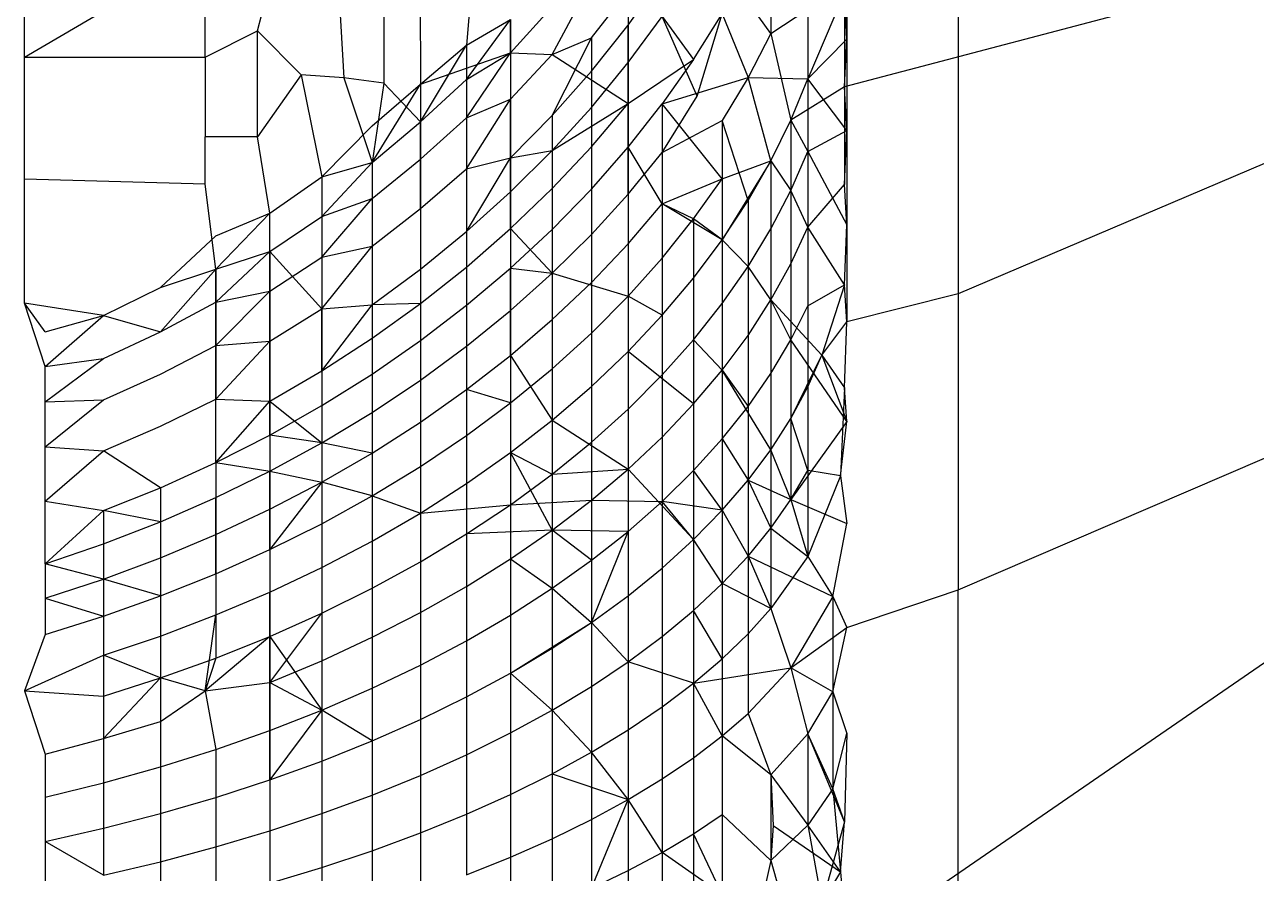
# Model space of a CAD drawing. Header units: inches. Extents: x 17 to 4615, y 5 to 3256.
# Drawn here: x 1650.593 to 1651.542, y 2590.553 to 2591.206 of the extents above; entities that cross this region are included whole.
import ezdxf

# ---------------------------------------------------------------- set-up
doc = ezdxf.new("R2010")
doc.units = ezdxf.units.IN
doc.header["$MEASUREMENT"] = 0

msp = doc.modelspace()

# ---------------------------------------------------------------- linework, layer by layer
for p, q in [((1651.31239, 2591.48931), (1651.31239, 2590.99884)), ((1650.86985, 2591.32294), (1650.86985, 2591.16098)), ((1650.8979, 2591.31659), (1650.89811, 2591.16016)), ((1650.94255, 2591.2996), (1650.93367, 2591.19019)), ((1650.83244, 2591.28349), (1650.83903, 2591.16501)), ((1650.5933, 2591.18094), (1650.5933, 2591.26323)), ((1650.5933, 2591.18094), (1650.73243, 2591.26285)), ((1650.73243, 2591.18094), (1650.73243, 2591.26285)), ((1651.22654, 2591.26252), (1651.22654, 2591.1948)), ((1651.1681, 2591.19938), (1651.13053, 2591.2519)), ((1650.77262, 2591.20139), (1650.78381, 2591.24425)), ((1651.05802, 2591.20572), (1651.08427, 2591.24228)), ((1651.1681, 2591.24466), (1651.1681, 2591.19938)), ((1651.54826, 2591.24342), (1651.22471, 2591.15812)), ((1650.99955, 2591.18302), (1651.02977, 2591.23914)), ((1651.02977, 2591.19581), (1651.05802, 2591.23206)), ((1651.05802, 2591.23206), (1651.05802, 2591.20572)), ((1651.22471, 2591.23078), (1651.19657, 2591.16437)), ((1651.22471, 2591.23078), (1651.22471, 2591.15812)), ((1651.22654, 2591.1948), (1651.22471, 2591.23078)), ((1650.96751, 2591.18433), (1650.99955, 2591.21988)), ((1651.10847, 2591.1793), (1651.13053, 2591.21451)), ((1651.11134, 2591.15107), (1651.13053, 2591.21451)), ((1651.13053, 2591.21451), (1651.15043, 2591.16544)), ((1651.1681, 2591.19938), (1651.19657, 2591.21793)), ((1651.19657, 2591.21793), (1651.19657, 2591.16437)), ((1650.93367, 2591.16394), (1650.96751, 2591.21003)), ((1650.93367, 2591.19019), (1650.96751, 2591.21003)), ((1650.96751, 2591.18433), (1650.96751, 2591.21003)), ((1650.96751, 2591.21003), (1650.96751, 2591.14866)), ((1651.02977, 2591.17032), (1651.05802, 2591.20572)), ((1651.05802, 2591.17682), (1651.08427, 2591.21238)), ((1651.05802, 2591.20572), (1651.05802, 2591.17682)), ((1651.05802, 2591.14545), (1651.05802, 2591.20572)), ((1651.08427, 2591.21238), (1651.10847, 2591.1793)), ((1651.11134, 2591.15107), (1651.08427, 2591.21238)), ((1650.73243, 2591.18094), (1650.77262, 2591.20139)), ((1650.77262, 2591.11979), (1650.77262, 2591.20139)), ((1650.77262, 2591.20139), (1650.80632, 2591.16748)), ((1650.99955, 2591.1362), (1651.02977, 2591.19581)), ((1650.99955, 2591.18302), (1651.02977, 2591.19581)), ((1651.02977, 2591.19581), (1651.02977, 2591.17032)), ((1651.1681, 2591.19938), (1651.15043, 2591.16544)), ((1651.1681, 2591.19938), (1651.18348, 2591.1326)), ((1651.19657, 2591.16437), (1651.22654, 2591.1948)), ((1651.22471, 2591.15812), (1651.22654, 2591.1948)), ((1651.22654, 2591.1948), (1651.22654, 2591.12458)), ((1650.89811, 2591.13114), (1650.93367, 2591.19019)), ((1650.89811, 2591.16016), (1650.93367, 2591.19019)), ((1650.93367, 2591.19019), (1650.93367, 2591.13425)), ((1650.5933, 2591.18094), (1650.73243, 2591.18094)), ((1650.5933, 2591.08714), (1650.5933, 2591.18094)), ((1650.73243, 2591.18094), (1650.73243, 2591.11979)), ((1650.89811, 2591.16016), (1650.96751, 2591.18433)), ((1650.93367, 2591.13425), (1650.96751, 2591.18433)), ((1650.93367, 2591.16394), (1650.96751, 2591.18433)), ((1650.96751, 2591.18433), (1650.96751, 2591.14866)), ((1650.96751, 2591.18433), (1650.99955, 2591.18302)), ((1650.96751, 2591.14866), (1650.99955, 2591.18302)), ((1650.99955, 2591.18302), (1651.05802, 2591.14545)), ((1651.02977, 2591.1424), (1651.05802, 2591.17682)), ((1651.05802, 2591.14545), (1651.10847, 2591.1793)), ((1651.05802, 2591.17682), (1651.05802, 2591.14545)), ((1651.10847, 2591.1793), (1651.08427, 2591.14499)), ((1650.80632, 2591.16748), (1650.77262, 2591.11979)), ((1650.83903, 2591.16501), (1650.80632, 2591.16748)), ((1650.80632, 2591.16748), (1650.82225, 2591.08887)), ((1650.99955, 2591.1362), (1651.02977, 2591.17032)), ((1651.02977, 2591.17032), (1651.02977, 2591.1424)), ((1650.86985, 2591.16098), (1650.83903, 2591.16501)), ((1650.83903, 2591.16501), (1650.86094, 2591.10004)), ((1650.86985, 2591.16098), (1650.86094, 2591.10004)), ((1650.86094, 2591.12812), (1650.89811, 2591.16016)), ((1650.86094, 2591.10004), (1650.89811, 2591.16016)), ((1650.89811, 2591.13114), (1650.86985, 2591.16098)), ((1650.89811, 2591.13114), (1650.93367, 2591.16394)), ((1650.89811, 2591.16016), (1650.89811, 2591.13114)), ((1651.08427, 2591.14499), (1651.15043, 2591.16544)), ((1651.15043, 2591.16544), (1651.13053, 2591.13218)), ((1651.15043, 2591.16544), (1651.19657, 2591.16437)), ((1651.1681, 2591.10129), (1651.15043, 2591.16544)), ((1651.18348, 2591.1326), (1651.19657, 2591.16437)), ((1651.22471, 2591.15812), (1651.18348, 2591.1326)), ((1651.19657, 2591.16437), (1651.19657, 2591.10837)), ((1651.22654, 2591.12458), (1651.19657, 2591.16437)), ((1651.22471, 2591.15812), (1651.22471, 2591.08304)), ((1651.22654, 2591.12458), (1651.22471, 2591.15812)), ((1650.93367, 2591.0951), (1650.96751, 2591.14866)), ((1650.93367, 2591.13425), (1650.96751, 2591.14866)), ((1650.96751, 2591.10343), (1650.96751, 2591.14866)), ((1650.96751, 2591.14866), (1650.96751, 2591.07734)), ((1651.08427, 2591.10767), (1651.11134, 2591.15107)), ((1650.99955, 2591.1092), (1651.05802, 2591.14545)), ((1650.99955, 2591.1092), (1651.02977, 2591.1424)), ((1651.02977, 2591.1121), (1651.05802, 2591.14545)), ((1651.02977, 2591.1424), (1651.02977, 2591.1121)), ((1651.05802, 2591.14545), (1651.05802, 2591.1117)), ((1651.05802, 2591.07563), (1651.05802, 2591.14545)), ((1651.05802, 2591.1117), (1651.08427, 2591.14499)), ((1651.08427, 2591.14499), (1651.08427, 2591.10767)), ((1651.13053, 2591.08744), (1651.08427, 2591.14499)), ((1650.86094, 2591.10004), (1650.89811, 2591.13114)), ((1650.89811, 2591.10239), (1650.93367, 2591.13425)), ((1650.89811, 2591.13114), (1650.89811, 2591.06449)), ((1650.89811, 2591.10239), (1650.89811, 2591.13114)), ((1650.93367, 2591.13425), (1650.93367, 2591.0951)), ((1650.96751, 2591.10343), (1650.99955, 2591.1362)), ((1650.99955, 2591.1362), (1650.99955, 2591.1092)), ((1651.08427, 2591.10767), (1651.13053, 2591.13218)), ((1651.13053, 2591.13218), (1651.13053, 2591.08744)), ((1651.15043, 2591.07056), (1651.13053, 2591.13218)), ((1651.1681, 2591.10129), (1651.18348, 2591.1326)), ((1651.18348, 2591.1326), (1651.18348, 2591.07834)), ((1651.18348, 2591.1326), (1651.19657, 2591.10837)), ((1650.77262, 2591.11979), (1650.73243, 2591.11979)), ((1650.73243, 2591.08329), (1650.73243, 2591.11979)), ((1650.78211, 2591.06092), (1650.77262, 2591.11979)), ((1650.82225, 2591.08887), (1650.86094, 2591.12812)), ((1651.19657, 2591.10837), (1651.22654, 2591.12458)), ((1651.22471, 2591.08304), (1651.22654, 2591.12458)), ((1651.22654, 2591.12458), (1651.22654, 2591.05201)), ((1650.99955, 2591.0799), (1651.02977, 2591.1121)), ((1651.02977, 2591.1121), (1651.02977, 2591.07947)), ((1651.02977, 2591.07947), (1651.05802, 2591.1117)), ((1651.05802, 2591.1117), (1651.05802, 2591.07563)), ((1651.08427, 2591.06806), (1651.05802, 2591.1117)), ((1650.82225, 2591.05835), (1650.86094, 2591.10004)), ((1650.82225, 2591.08887), (1650.86094, 2591.10004)), ((1650.86094, 2591.07221), (1650.89811, 2591.10239)), ((1650.86094, 2591.10004), (1650.86094, 2591.07221)), ((1650.89811, 2591.06449), (1650.89811, 2591.10239)), ((1650.93367, 2591.04685), (1650.96751, 2591.10343)), ((1650.93367, 2591.0951), (1650.96751, 2591.10343)), ((1650.96751, 2591.07734), (1650.99955, 2591.1092)), ((1650.96751, 2591.10343), (1650.99955, 2591.1092)), ((1650.96751, 2591.10343), (1650.96751, 2591.07734)), ((1650.96751, 2591.04902), (1650.96751, 2591.10343)), ((1650.99955, 2591.1092), (1650.99955, 2591.0799)), ((1651.05802, 2591.07563), (1651.08427, 2591.10767)), ((1651.08427, 2591.10767), (1651.08427, 2591.06806)), ((1651.13053, 2591.08744), (1651.1681, 2591.10129)), ((1651.1681, 2591.10129), (1651.13053, 2591.04041)), ((1651.15043, 2591.07056), (1651.1681, 2591.10129)), ((1651.1681, 2591.10129), (1651.1681, 2591.0488)), ((1651.1681, 2591.10129), (1651.18348, 2591.07834)), ((1651.18348, 2591.07834), (1651.19657, 2591.10837)), ((1651.19657, 2591.10837), (1651.19657, 2591.05005)), ((1651.19657, 2591.10837), (1651.22654, 2591.05201)), ((1650.89811, 2591.06449), (1650.93367, 2591.0951)), ((1650.93367, 2591.0951), (1650.93367, 2591.04685)), ((1651.54826, 2591.09913), (1651.31239, 2590.99884)), ((1650.73243, 2591.08329), (1650.5933, 2591.08714)), ((1650.5933, 2590.99164), (1650.5933, 2591.08714)), ((1650.74064, 2591.01786), (1650.73243, 2591.08329)), ((1650.78211, 2591.06092), (1650.82225, 2591.08887)), ((1650.82225, 2591.08887), (1650.82225, 2591.05835)), ((1651.08427, 2591.06806), (1651.13053, 2591.08744)), ((1651.10847, 2591.05643), (1651.13053, 2591.08744)), ((1651.13053, 2591.08744), (1651.13053, 2591.04041)), ((1651.19657, 2591.05005), (1651.22471, 2591.08304)), ((1651.22654, 2591.05201), (1651.22471, 2591.08304)), ((1650.82225, 2591.02704), (1650.86094, 2591.07221)), ((1650.82225, 2591.05835), (1650.86094, 2591.07221)), ((1650.86094, 2591.07221), (1650.86094, 2591.0355)), ((1650.93367, 2591.04685), (1650.96751, 2591.07734)), ((1650.96751, 2591.04902), (1650.99955, 2591.0799)), ((1650.96751, 2591.07734), (1650.96751, 2591.04902)), ((1650.99955, 2591.0799), (1650.99955, 2591.04837)), ((1650.99955, 2591.04837), (1651.02977, 2591.07947)), ((1651.02977, 2591.07947), (1651.02977, 2591.04459)), ((1651.02977, 2591.04459), (1651.05802, 2591.07563)), ((1651.05802, 2591.07563), (1651.05802, 2591.03733)), ((1651.1681, 2591.0488), (1651.18348, 2591.07834)), ((1651.18348, 2591.07834), (1651.18348, 2591.02189)), ((1651.19657, 2591.05005), (1651.18348, 2591.07834)), ((1650.86094, 2591.0355), (1650.89811, 2591.06449)), ((1650.89811, 2591.06449), (1650.89811, 2591.0178)), ((1651.05802, 2591.03733), (1651.08427, 2591.06806)), ((1651.08427, 2591.06806), (1651.08427, 2591.02622)), ((1651.10847, 2591.05643), (1651.08427, 2591.06806)), ((1651.13053, 2591.04041), (1651.08427, 2591.06806)), ((1651.13053, 2591.04041), (1651.15043, 2591.07056)), ((1651.15043, 2591.07056), (1651.15043, 2591.01975)), ((1650.74064, 2591.01786), (1650.78211, 2591.06092)), ((1650.74064, 2591.04352), (1650.78211, 2591.06092)), ((1650.78211, 2591.03129), (1650.78211, 2591.06092)), ((1650.78211, 2591.03129), (1650.82225, 2591.05835)), ((1650.82225, 2591.05835), (1650.82225, 2591.02704)), ((1651.08427, 2591.02622), (1651.10847, 2591.05643)), ((1651.10847, 2591.05643), (1651.10847, 2591.01099)), ((1651.13053, 2591.04041), (1651.10847, 2591.05643)), ((1650.69795, 2591.00373), (1650.74064, 2591.04352)), ((1650.89811, 2591.0178), (1650.93367, 2591.04685)), ((1650.93367, 2591.01944), (1650.96751, 2591.04902)), ((1650.93367, 2591.04685), (1650.93367, 2591.01944)), ((1650.96751, 2591.04902), (1650.96751, 2591.01853)), ((1650.99955, 2591.01468), (1650.96751, 2591.04902)), ((1650.96751, 2591.01853), (1650.99955, 2591.04837)), ((1650.99955, 2591.04837), (1650.99955, 2591.01468)), ((1650.99955, 2591.01468), (1651.02977, 2591.04459)), ((1651.02977, 2591.04459), (1651.02977, 2591.0076)), ((1651.15043, 2591.01975), (1651.1681, 2591.0488)), ((1651.1681, 2591.0488), (1651.1681, 2590.99411)), ((1651.18348, 2591.02189), (1651.19657, 2591.05005)), ((1651.19657, 2591.05005), (1651.19657, 2590.98957)), ((1651.22471, 2591.00574), (1651.19657, 2591.05005)), ((1651.22471, 2591.00574), (1651.22654, 2591.05201)), ((1651.22654, 2591.05201), (1651.22654, 2590.97727)), ((1650.82225, 2590.98731), (1650.86094, 2591.0355)), ((1650.82225, 2591.02704), (1650.86094, 2591.0355)), ((1650.86094, 2591.0355), (1650.86094, 2590.9903)), ((1651.02977, 2591.0076), (1651.05802, 2591.03733)), ((1651.05802, 2591.03733), (1651.05802, 2590.99692)), ((1651.10847, 2591.01099), (1651.13053, 2591.04041)), ((1651.13053, 2591.04041), (1651.13053, 2590.99128)), ((1651.13053, 2591.04041), (1651.15043, 2591.01975)), ((1650.74064, 2590.99244), (1650.78211, 2591.03129)), ((1650.74064, 2591.01786), (1650.78211, 2591.03129)), ((1650.78211, 2590.96238), (1650.78211, 2591.03129)), ((1650.78211, 2591.03129), (1650.82225, 2590.98731)), ((1650.78211, 2591.03129), (1650.78211, 2591.00092)), ((1650.78211, 2591.00092), (1650.82225, 2591.02704)), ((1650.82225, 2591.02704), (1650.82225, 2590.98731)), ((1651.05802, 2590.99692), (1651.08427, 2591.02622)), ((1651.08427, 2591.02622), (1651.08427, 2590.9823)), ((1650.69795, 2590.96964), (1650.74064, 2591.01786)), ((1650.69795, 2591.00373), (1650.74064, 2591.01786)), ((1650.74064, 2591.01786), (1650.74064, 2590.95893)), ((1650.74064, 2590.99244), (1650.74064, 2591.01786)), ((1650.86094, 2590.9903), (1650.89811, 2591.0178)), ((1650.89811, 2590.99131), (1650.93367, 2591.01944)), ((1650.89811, 2591.0178), (1650.89811, 2590.99131)), ((1650.93367, 2591.01944), (1650.93367, 2590.98996)), ((1650.93367, 2590.98996), (1650.96751, 2591.01853)), ((1650.96751, 2591.01853), (1650.96751, 2590.98597)), ((1650.96751, 2590.95139), (1650.96751, 2591.01853)), ((1650.96751, 2591.01853), (1650.99955, 2591.01468)), ((1650.96751, 2590.98597), (1650.99955, 2591.01468)), ((1650.99955, 2591.01468), (1650.99955, 2590.97892)), ((1650.99955, 2591.01468), (1651.05802, 2590.99692)), ((1651.13053, 2590.99128), (1651.15043, 2591.01975)), ((1651.15043, 2591.01975), (1651.15043, 2590.96683)), ((1651.1681, 2590.99411), (1651.15043, 2591.01975)), ((1651.1681, 2590.99411), (1651.18348, 2591.02189)), ((1651.18348, 2591.02189), (1651.18348, 2590.96329)), ((1650.99955, 2590.97892), (1651.02977, 2591.0076)), ((1651.02977, 2591.0076), (1651.02977, 2590.96854)), ((1651.08427, 2590.9823), (1651.10847, 2591.01099)), ((1651.10847, 2591.01099), (1651.10847, 2590.96344)), ((1651.19657, 2590.98957), (1651.22471, 2591.00574)), ((1651.22471, 2591.00574), (1651.20735, 2590.9517)), ((1651.22654, 2590.97727), (1651.22471, 2591.00574)), ((1650.65409, 2590.98206), (1650.69795, 2591.00373)), ((1650.74064, 2590.95893), (1650.78211, 2591.00092)), ((1650.74064, 2590.99244), (1650.78211, 2591.00092)), ((1650.78211, 2591.00092), (1650.78211, 2590.96238)), ((1651.02977, 2590.96854), (1651.05802, 2590.99692)), ((1651.05802, 2590.99692), (1651.05802, 2590.95444)), ((1651.08427, 2590.9823), (1651.05802, 2590.99692)), ((1651.31239, 2590.99884), (1651.22654, 2590.97727)), ((1651.31239, 2590.99884), (1651.31239, 2590.77079)), ((1650.65409, 2590.98206), (1650.5933, 2590.99164)), ((1650.60923, 2590.96949), (1650.5933, 2590.99164)), ((1650.60923, 2590.94288), (1650.5933, 2590.99164)), ((1650.69795, 2590.96964), (1650.74064, 2590.99244)), ((1650.74064, 2590.91764), (1650.74064, 2590.99244)), ((1650.74064, 2590.99244), (1650.74064, 2590.95893)), ((1650.78211, 2590.96238), (1650.82225, 2590.98731)), ((1650.82225, 2590.93955), (1650.86094, 2590.9903)), ((1650.82225, 2590.98731), (1650.86094, 2590.9903)), ((1650.82225, 2590.98731), (1650.82225, 2590.91279)), ((1650.82225, 2590.93955), (1650.82225, 2590.98731)), ((1650.86094, 2590.96467), (1650.89811, 2590.99131)), ((1650.89811, 2590.99131), (1650.86094, 2590.9903)), ((1650.86094, 2590.9903), (1650.86094, 2590.96467)), ((1650.86094, 2590.9903), (1650.86094, 2590.93705)), ((1650.89811, 2590.99131), (1650.89811, 2590.9628)), ((1650.89811, 2590.99131), (1650.89811, 2590.93232)), ((1650.89811, 2590.9628), (1650.93367, 2590.98996)), ((1650.93367, 2590.98996), (1650.93367, 2590.9585)), ((1650.93367, 2590.98996), (1650.93367, 2590.92505)), ((1650.93367, 2590.9585), (1650.96751, 2590.98597)), ((1650.96751, 2590.98597), (1650.96751, 2590.95139)), ((1651.10847, 2590.96344), (1651.13053, 2590.99128)), ((1651.13053, 2590.99128), (1651.13053, 2590.9401)), ((1651.15043, 2590.96683), (1651.1681, 2590.99411)), ((1651.1681, 2590.99411), (1651.1681, 2590.93741)), ((1651.18348, 2590.96329), (1651.1681, 2590.99411)), ((1651.1681, 2590.99411), (1651.20735, 2590.9517)), ((1651.18348, 2590.96329), (1651.19657, 2590.98957)), ((1651.19657, 2590.98957), (1651.19657, 2590.92707)), ((1650.60923, 2590.94288), (1650.65409, 2590.98206)), ((1650.60923, 2590.96949), (1650.65409, 2590.98206)), ((1650.65409, 2590.98206), (1650.69795, 2590.96964)), ((1650.96751, 2590.95139), (1650.99955, 2590.97892)), ((1650.99955, 2590.97892), (1650.99955, 2590.94117)), ((1651.05802, 2590.95444), (1651.08427, 2590.9823)), ((1651.08427, 2590.9823), (1651.08427, 2590.93638)), ((1651.20735, 2590.9517), (1651.22654, 2590.97727)), ((1651.22471, 2590.92637), (1651.22654, 2590.97727)), ((1650.65409, 2590.94889), (1650.69795, 2590.96964)), ((1650.99955, 2590.94117), (1651.02977, 2590.96854)), ((1651.02977, 2590.96854), (1651.02977, 2590.92749)), ((1650.69795, 2590.93705), (1650.74064, 2590.95893)), ((1650.74064, 2590.91764), (1650.78211, 2590.96238)), ((1650.74064, 2590.95893), (1650.78211, 2590.96238)), ((1650.74064, 2590.95893), (1650.74064, 2590.91764)), ((1650.78211, 2590.89008), (1650.78211, 2590.96238)), ((1650.78211, 2590.96238), (1650.78211, 2590.91605)), ((1650.82225, 2590.93955), (1650.86094, 2590.96467)), ((1650.86094, 2590.96467), (1650.86094, 2590.93705)), ((1650.86094, 2590.93705), (1650.89811, 2590.9628)), ((1650.89811, 2590.9628), (1650.89811, 2590.93232)), ((1650.89811, 2590.93232), (1650.93367, 2590.9585)), ((1650.93367, 2590.9585), (1650.93367, 2590.92505)), ((1650.93367, 2590.9585), (1650.93367, 2590.88974)), ((1651.08427, 2590.93638), (1651.10847, 2590.96344)), ((1651.10847, 2590.96344), (1651.10847, 2590.91398)), ((1651.13053, 2590.9401), (1651.10847, 2590.96344)), ((1651.13053, 2590.9401), (1651.15043, 2590.96683)), ((1651.15043, 2590.96683), (1651.15043, 2590.91196)), ((1651.1681, 2590.93741), (1651.18348, 2590.96329)), ((1651.18348, 2590.96329), (1651.18348, 2590.90278)), ((1651.22654, 2590.90055), (1651.18348, 2590.96329)), ((1650.60923, 2590.91556), (1650.65409, 2590.94889)), ((1650.60923, 2590.94288), (1650.65409, 2590.94889)), ((1650.93367, 2590.92505), (1650.96751, 2590.95139)), ((1650.96751, 2590.95139), (1650.96751, 2590.91489)), ((1650.96751, 2590.95139), (1650.96751, 2590.87656)), ((1650.96751, 2590.95139), (1650.99955, 2590.90152)), ((1651.02977, 2590.92749), (1651.05802, 2590.95444)), ((1651.05802, 2590.95444), (1651.05802, 2590.91007)), ((1651.10847, 2590.91398), (1651.05802, 2590.95444)), ((1651.18348, 2590.90278), (1651.20735, 2590.9517)), ((1651.19657, 2590.92707), (1651.20735, 2590.9517)), ((1651.20735, 2590.9517), (1651.22654, 2590.90055)), ((1651.20735, 2590.9517), (1651.22471, 2590.92637)), ((1650.60923, 2590.91556), (1650.60923, 2590.94288)), ((1650.78211, 2590.91605), (1650.82225, 2590.93955)), ((1650.82225, 2590.93955), (1650.82225, 2590.91279)), ((1650.96751, 2590.91489), (1650.99955, 2590.94117)), ((1650.99955, 2590.94117), (1650.99955, 2590.90152)), ((1651.10847, 2590.91398), (1651.13053, 2590.9401)), ((1651.13053, 2590.9401), (1651.13053, 2590.88703)), ((1651.13053, 2590.9401), (1651.15043, 2590.91196)), ((1651.1681, 2590.87879), (1651.13053, 2590.9401)), ((1650.65409, 2590.91712), (1650.69795, 2590.93705)), ((1650.82225, 2590.91279), (1650.86094, 2590.93705)), ((1650.86094, 2590.93705), (1650.86094, 2590.90754)), ((1650.86094, 2590.90754), (1650.89811, 2590.93232)), ((1650.89811, 2590.93232), (1650.89811, 2590.89997)), ((1651.05802, 2590.91007), (1651.08427, 2590.93638)), ((1651.08427, 2590.93638), (1651.08427, 2590.88855)), ((1651.15043, 2590.91196), (1651.1681, 2590.93741)), ((1651.1681, 2590.93741), (1651.1681, 2590.87879)), ((1650.89811, 2590.89997), (1650.93367, 2590.92505)), ((1650.93367, 2590.92505), (1650.93367, 2590.88974)), ((1650.96751, 2590.91489), (1650.93367, 2590.92505)), ((1650.99955, 2590.90152), (1651.02977, 2590.92749)), ((1651.02977, 2590.92749), (1651.02977, 2590.88459)), ((1651.18348, 2590.90278), (1651.19657, 2590.92707)), ((1651.19657, 2590.92707), (1651.19657, 2590.86274)), ((1651.22471, 2590.92637), (1651.22172, 2590.85865)), ((1651.22654, 2590.90055), (1651.22471, 2590.92637)), ((1650.60923, 2590.88089), (1650.65409, 2590.91712)), ((1650.60923, 2590.91556), (1650.65409, 2590.91712)), ((1650.60923, 2590.88089), (1650.60923, 2590.91556)), ((1650.69795, 2590.89689), (1650.74064, 2590.91764)), ((1650.74064, 2590.91764), (1650.78211, 2590.91605)), ((1650.74064, 2590.86899), (1650.74064, 2590.91764)), ((1650.74064, 2590.86899), (1650.78211, 2590.91605)), ((1650.78211, 2590.91605), (1650.78211, 2590.89008)), ((1650.78211, 2590.91605), (1650.82225, 2590.88419)), ((1650.78211, 2590.89008), (1650.82225, 2590.91279)), ((1650.82225, 2590.91279), (1650.82225, 2590.88419)), ((1650.93367, 2590.88974), (1650.96751, 2590.91489)), ((1650.96751, 2590.91489), (1650.96751, 2590.87656)), ((1651.02977, 2590.88459), (1651.05802, 2590.91007)), ((1651.05802, 2590.91007), (1651.05802, 2590.86384)), ((1651.08427, 2590.88855), (1651.10847, 2590.91398)), ((1651.10847, 2590.91398), (1651.10847, 2590.86268)), ((1651.13053, 2590.88703), (1651.15043, 2590.91196)), ((1651.15043, 2590.91196), (1651.15043, 2590.85526)), ((1650.82225, 2590.88419), (1650.86094, 2590.90754)), ((1650.86094, 2590.90754), (1650.86094, 2590.87623)), ((1650.96751, 2590.87656), (1650.99955, 2590.90152)), ((1650.99955, 2590.90152), (1650.99955, 2590.86005)), ((1650.99955, 2590.90152), (1651.05802, 2590.86384)), ((1651.1681, 2590.87879), (1651.18348, 2590.90278)), ((1651.18348, 2590.90278), (1651.18348, 2590.84043)), ((1651.19657, 2590.86274), (1651.18348, 2590.90278)), ((1651.22654, 2590.90055), (1651.18348, 2590.84043)), ((1651.22172, 2590.85865), (1651.22654, 2590.90055)), ((1650.65409, 2590.87796), (1650.69795, 2590.89689)), ((1650.86094, 2590.87623), (1650.89811, 2590.89997)), ((1650.89811, 2590.89997), (1650.89811, 2590.86582)), ((1650.74064, 2590.86899), (1650.78211, 2590.89008)), ((1650.78211, 2590.89008), (1650.78211, 2590.86234)), ((1650.82225, 2590.88419), (1650.78211, 2590.89008)), ((1650.78211, 2590.86234), (1650.82225, 2590.88419)), ((1650.82225, 2590.88419), (1650.82225, 2590.85386)), ((1650.86094, 2590.87623), (1650.82225, 2590.88419)), ((1650.89811, 2590.86582), (1650.93367, 2590.88974)), ((1650.93367, 2590.88974), (1650.93367, 2590.8527)), ((1650.99955, 2590.86005), (1651.02977, 2590.88459)), ((1651.02977, 2590.88459), (1651.02977, 2590.83994)), ((1651.05802, 2590.86384), (1651.08427, 2590.88855)), ((1651.08427, 2590.88855), (1651.08427, 2590.83893)), ((1651.10847, 2590.86268), (1651.13053, 2590.88703)), ((1651.13053, 2590.88703), (1651.13053, 2590.83219)), ((1651.13053, 2590.88703), (1651.15043, 2590.85526)), ((1650.60923, 2590.88089), (1650.65409, 2590.87796)), ((1650.60923, 2590.83921), (1650.60923, 2590.88089)), ((1650.60923, 2590.83921), (1650.65409, 2590.87796)), ((1650.69795, 2590.84955), (1650.65409, 2590.87796)), ((1650.82225, 2590.85386), (1650.86094, 2590.87623)), ((1650.86094, 2590.87623), (1650.86094, 2590.84314)), ((1650.86094, 2590.87623), (1650.86094, 2590.80842)), ((1650.93367, 2590.8527), (1650.96751, 2590.87656)), ((1650.96751, 2590.87656), (1650.96751, 2590.83646)), ((1650.99955, 2590.8169), (1650.96751, 2590.87656)), ((1650.96751, 2590.87656), (1650.99955, 2590.86005)), ((1651.15043, 2590.85526), (1651.1681, 2590.87879)), ((1651.1681, 2590.87879), (1651.1681, 2590.81846)), ((1651.18348, 2590.84043), (1651.1681, 2590.87879)), ((1651.31239, 2590.77079), (1651.54826, 2590.8722)), ((1650.69795, 2590.84955), (1650.74064, 2590.86899)), ((1650.74064, 2590.86899), (1650.74064, 2590.84205)), ((1650.74064, 2590.86899), (1650.78211, 2590.86234)), ((1650.86094, 2590.84314), (1650.89811, 2590.86582)), ((1650.89811, 2590.86582), (1650.89811, 2590.82996)), ((1650.99955, 2590.86005), (1651.05802, 2590.86384)), ((1651.02977, 2590.83994), (1651.05802, 2590.86384)), ((1651.05802, 2590.86384), (1651.05802, 2590.81592)), ((1651.10847, 2590.80967), (1651.05802, 2590.86384)), ((1651.08427, 2590.83893), (1651.10847, 2590.86268)), ((1651.10847, 2590.86268), (1651.10847, 2590.80967)), ((1651.13053, 2590.83219), (1651.10847, 2590.86268)), ((1651.18348, 2590.84043), (1651.19657, 2590.86274)), ((1651.19657, 2590.86274), (1651.19657, 2590.79667)), ((1651.22172, 2590.85865), (1651.19657, 2590.86274)), ((1650.74064, 2590.84205), (1650.78211, 2590.86234)), ((1650.78211, 2590.86234), (1650.78211, 2590.83292)), ((1650.78211, 2590.80182), (1650.78211, 2590.86234)), ((1650.78211, 2590.86234), (1650.82225, 2590.85386)), ((1650.78211, 2590.83292), (1650.82225, 2590.85386)), ((1650.82225, 2590.85386), (1650.78211, 2590.80182)), ((1650.82225, 2590.85386), (1650.82225, 2590.82181)), ((1650.86094, 2590.84314), (1650.82225, 2590.85386)), ((1650.96751, 2590.83646), (1650.99955, 2590.86005)), ((1650.99955, 2590.86005), (1650.99955, 2590.8169)), ((1651.13053, 2590.83219), (1651.15043, 2590.85526)), ((1651.15043, 2590.85526), (1651.15043, 2590.79688)), ((1651.15043, 2590.85526), (1651.18348, 2590.84043)), ((1651.15043, 2590.85526), (1651.1681, 2590.81846)), ((1651.22172, 2590.85865), (1651.19657, 2590.79667)), ((1651.22172, 2590.85865), (1651.22654, 2590.82203)), ((1650.65409, 2590.83185), (1650.69795, 2590.84955)), ((1650.69795, 2590.84955), (1650.69795, 2590.82334)), ((1650.89811, 2590.82996), (1650.93367, 2590.8527)), ((1650.93367, 2590.8527), (1650.93367, 2590.81394)), ((1650.60923, 2590.83921), (1650.65409, 2590.83185)), ((1650.60923, 2590.79093), (1650.60923, 2590.83921)), ((1650.69795, 2590.82334), (1650.74064, 2590.84205)), ((1650.74064, 2590.84205), (1650.74064, 2590.81345)), ((1650.74064, 2590.78324), (1650.74064, 2590.84205)), ((1650.82225, 2590.82181), (1650.86094, 2590.84314)), ((1650.86094, 2590.84314), (1650.86094, 2590.80842)), ((1650.86094, 2590.84314), (1650.89811, 2590.82996)), ((1650.89811, 2590.82996), (1650.96751, 2590.83646)), ((1650.93367, 2590.81394), (1650.96751, 2590.83646)), ((1650.96751, 2590.83646), (1651.02977, 2590.83994)), ((1650.96751, 2590.83646), (1650.96751, 2590.79474)), ((1650.99955, 2590.8169), (1651.02977, 2590.83994)), ((1651.02977, 2590.83994), (1651.02977, 2590.79361)), ((1651.02977, 2590.83994), (1651.08427, 2590.83893)), ((1651.05802, 2590.81592), (1651.08427, 2590.83893)), ((1651.08427, 2590.83893), (1651.08427, 2590.78769)), ((1651.10847, 2590.80967), (1651.08427, 2590.83893)), ((1651.13053, 2590.83219), (1651.08427, 2590.83893)), ((1651.1681, 2590.81846), (1651.18348, 2590.84043)), ((1651.18348, 2590.84043), (1651.19657, 2590.79667)), ((1651.18348, 2590.84043), (1651.22654, 2590.82203)), ((1650.60923, 2590.79093), (1650.65409, 2590.83185)), ((1650.65409, 2590.83185), (1650.65409, 2590.80631)), ((1650.69795, 2590.82334), (1650.65409, 2590.83185)), ((1650.74064, 2590.81345), (1650.78211, 2590.83292)), ((1650.78211, 2590.83292), (1650.78211, 2590.80182)), ((1650.86094, 2590.80842), (1650.89811, 2590.82996)), ((1650.89811, 2590.82996), (1650.89811, 2590.79245)), ((1651.10847, 2590.80967), (1651.13053, 2590.83219)), ((1651.13053, 2590.83219), (1651.13053, 2590.77573)), ((1651.13053, 2590.83219), (1651.15043, 2590.79688)), ((1650.65409, 2590.80631), (1650.69795, 2590.82334)), ((1650.69795, 2590.82334), (1650.69795, 2590.79554)), ((1650.78211, 2590.80182), (1650.82225, 2590.82181)), ((1650.82225, 2590.82181), (1650.82225, 2590.78815)), ((1650.99955, 2590.8169), (1650.93367, 2590.81394)), ((1650.96751, 2590.79474), (1650.99955, 2590.8169)), ((1650.99955, 2590.8169), (1650.99955, 2590.77213)), ((1651.02977, 2590.79361), (1650.99955, 2590.8169)), ((1651.05802, 2590.81592), (1650.99955, 2590.8169)), ((1651.02977, 2590.79361), (1651.05802, 2590.81592)), ((1651.02977, 2590.74576), (1651.05802, 2590.81592)), ((1651.05802, 2590.81592), (1651.05802, 2590.76639)), ((1651.15043, 2590.79688), (1651.1681, 2590.81846)), ((1651.1681, 2590.81846), (1651.1681, 2590.7565)), ((1651.1681, 2590.81846), (1651.19657, 2590.79667)), ((1651.21574, 2590.76587), (1651.22654, 2590.82203)), ((1650.60923, 2590.79093), (1650.65409, 2590.80631)), ((1650.65409, 2590.80631), (1650.65409, 2590.77918)), ((1650.69795, 2590.79554), (1650.74064, 2590.81345)), ((1650.74064, 2590.81345), (1650.74064, 2590.78324)), ((1650.82225, 2590.78815), (1650.86094, 2590.80842)), ((1650.86094, 2590.80842), (1650.86094, 2590.77213)), ((1650.89811, 2590.79245), (1650.93367, 2590.81394)), ((1650.93367, 2590.81394), (1650.93367, 2590.77356)), ((1651.08427, 2590.78769), (1651.10847, 2590.80967)), ((1651.10847, 2590.80967), (1651.10847, 2590.75504)), ((1651.13053, 2590.77573), (1651.10847, 2590.80967)), ((1650.74064, 2590.78324), (1650.78211, 2590.80182)), ((1650.78211, 2590.80182), (1650.78211, 2590.76917)), ((1651.13053, 2590.77573), (1651.15043, 2590.79688)), ((1651.15043, 2590.79688), (1651.15043, 2590.73691)), ((1651.15043, 2590.79688), (1651.1681, 2590.7565)), ((1651.15043, 2590.79688), (1651.21574, 2590.76587)), ((1651.19657, 2590.79667), (1651.1681, 2590.7565)), ((1651.19657, 2590.79667), (1651.21574, 2590.76587)), ((1650.60923, 2590.79093), (1650.60923, 2590.76444)), ((1650.65409, 2590.77918), (1650.60923, 2590.79093)), ((1650.65409, 2590.77918), (1650.69795, 2590.79554)), ((1650.69795, 2590.79554), (1650.69795, 2590.76615)), ((1650.78211, 2590.76917), (1650.82225, 2590.78815)), ((1650.82225, 2590.78815), (1650.82225, 2590.75296)), ((1650.86094, 2590.77213), (1650.89811, 2590.79245)), ((1650.89811, 2590.79245), (1650.89811, 2590.75342)), ((1650.93367, 2590.77356), (1650.96751, 2590.79474)), ((1650.96751, 2590.79474), (1650.96751, 2590.75147)), ((1650.96751, 2590.79474), (1650.99955, 2590.77213)), ((1650.99955, 2590.77213), (1651.02977, 2590.79361)), ((1651.02977, 2590.79361), (1651.02977, 2590.74576)), ((1651.05802, 2590.76639), (1651.08427, 2590.78769)), ((1651.08427, 2590.78769), (1651.08427, 2590.73493)), ((1650.60923, 2590.76444), (1650.65409, 2590.77918)), ((1650.65409, 2590.77918), (1650.65409, 2590.75055)), ((1650.69795, 2590.76615), (1650.65409, 2590.77918)), ((1650.69795, 2590.76615), (1650.74064, 2590.78324)), ((1650.74064, 2590.78324), (1650.74064, 2590.75153)), ((1650.74064, 2590.75153), (1650.78211, 2590.76917)), ((1650.78211, 2590.76917), (1650.78211, 2590.73502)), ((1650.78211, 2590.6995), (1650.78211, 2590.76917)), ((1650.82225, 2590.75296), (1650.86094, 2590.77213)), ((1650.86094, 2590.77213), (1650.86094, 2590.73432)), ((1650.89811, 2590.75342), (1650.93367, 2590.77356)), ((1650.93367, 2590.77356), (1650.93367, 2590.73172)), ((1650.96751, 2590.75147), (1650.99955, 2590.77213)), ((1650.99955, 2590.77213), (1650.99955, 2590.72587)), ((1650.99955, 2590.77213), (1651.02977, 2590.74576)), ((1651.10847, 2590.75504), (1651.13053, 2590.77573)), ((1651.13053, 2590.77573), (1651.13053, 2590.71775)), ((1651.1681, 2590.7565), (1651.13053, 2590.77573)), ((1651.22654, 2590.74189), (1651.31239, 2590.77079)), ((1651.31239, 2590.25224), (1651.31239, 2590.77079)), ((1650.60923, 2590.76444), (1650.60923, 2590.73649)), ((1650.60923, 2590.76444), (1650.65409, 2590.75055)), ((1650.65409, 2590.75055), (1650.69795, 2590.76615)), ((1650.69795, 2590.76615), (1650.69795, 2590.7353)), ((1651.02977, 2590.74576), (1651.05802, 2590.76639)), ((1651.05802, 2590.76639), (1651.05802, 2590.71537)), ((1651.21574, 2590.76587), (1651.18348, 2590.71094)), ((1651.21574, 2590.76587), (1651.21574, 2590.69245)), ((1651.21574, 2590.76587), (1651.22654, 2590.74189)), ((1650.60923, 2590.73649), (1650.65409, 2590.75055)), ((1650.65409, 2590.75055), (1650.65409, 2590.72046)), ((1650.69795, 2590.7353), (1650.74064, 2590.75153)), ((1650.73243, 2590.69309), (1650.74064, 2590.75153)), ((1650.74064, 2590.75153), (1650.74064, 2590.71836)), ((1650.78211, 2590.73502), (1650.82225, 2590.75296)), ((1650.78211, 2590.6995), (1650.82225, 2590.75296)), ((1650.82225, 2590.75296), (1650.82225, 2590.71631)), ((1650.82225, 2590.75296), (1650.82225, 2590.67832)), ((1650.86094, 2590.73432), (1650.89811, 2590.75342)), ((1650.89811, 2590.75342), (1650.89811, 2590.71293)), ((1650.93367, 2590.73172), (1650.96751, 2590.75147)), ((1650.96751, 2590.75147), (1650.96751, 2590.70676)), ((1651.08427, 2590.73493), (1651.10847, 2590.75504)), ((1651.10847, 2590.75504), (1651.10847, 2590.69898)), ((1651.13053, 2590.71775), (1651.10847, 2590.75504)), ((1651.15043, 2590.73691), (1651.1681, 2590.7565)), ((1651.1681, 2590.7565), (1651.18348, 2590.71094)), ((1650.96751, 2590.70676), (1651.02977, 2590.74576)), ((1650.99955, 2590.72587), (1651.02977, 2590.74576)), ((1651.02977, 2590.74576), (1651.02977, 2590.69645)), ((1651.05802, 2590.71537), (1651.02977, 2590.74576)), ((1651.18348, 2590.71094), (1651.22654, 2590.74189)), ((1651.21574, 2590.69245), (1651.22654, 2590.74189)), ((1650.60923, 2590.73649), (1650.5933, 2590.69309)), ((1650.65409, 2590.72046), (1650.69795, 2590.7353)), ((1650.69795, 2590.7353), (1650.69795, 2590.70304)), ((1650.78211, 2590.73502), (1650.73243, 2590.69309)), ((1650.74064, 2590.71836), (1650.78211, 2590.73502)), ((1650.78211, 2590.73502), (1650.78211, 2590.6995)), ((1650.78211, 2590.73502), (1650.82225, 2590.67832)), ((1650.82225, 2590.71631), (1650.86094, 2590.73432)), ((1650.86094, 2590.73432), (1650.86094, 2590.6951)), ((1650.89811, 2590.71293), (1650.93367, 2590.73172)), ((1650.93367, 2590.73172), (1650.93367, 2590.68848)), ((1651.05802, 2590.71537), (1651.08427, 2590.73493)), ((1651.08427, 2590.73493), (1651.08427, 2590.68073)), ((1651.13053, 2590.71775), (1651.15043, 2590.73691)), ((1651.15043, 2590.73691), (1651.15043, 2590.67557)), ((1650.5933, 2590.69309), (1650.65409, 2590.72046)), ((1650.65409, 2590.72046), (1650.65409, 2590.68903)), ((1650.69795, 2590.70304), (1650.65409, 2590.72046)), ((1650.96751, 2590.70676), (1650.99955, 2590.72587)), ((1650.99955, 2590.72587), (1650.99955, 2590.67823)), ((1650.69795, 2590.70304), (1650.74064, 2590.71836)), ((1650.74064, 2590.71836), (1650.73243, 2590.69309)), ((1650.78211, 2590.6995), (1650.82225, 2590.71631)), ((1650.82225, 2590.71631), (1650.82225, 2590.67832)), ((1650.86094, 2590.6951), (1650.89811, 2590.71293)), ((1650.89811, 2590.71293), (1650.89811, 2590.67109)), ((1651.02977, 2590.69645), (1651.05802, 2590.71537)), ((1651.05802, 2590.71537), (1651.05802, 2590.663)), ((1651.10847, 2590.69898), (1651.05802, 2590.71537)), ((1651.10847, 2590.69898), (1651.13053, 2590.71775)), ((1651.10847, 2590.69898), (1651.18348, 2590.71094)), ((1651.13053, 2590.71775), (1651.13053, 2590.65839)), ((1651.18348, 2590.71094), (1651.15043, 2590.67557)), ((1651.18348, 2590.71094), (1651.19657, 2590.66001)), ((1651.21574, 2590.69245), (1651.18348, 2590.71094)), ((1651.22654, 2590.49372), (1651.54826, 2590.71497)), ((1650.65409, 2590.68903), (1650.69795, 2590.70304)), ((1650.69795, 2590.70304), (1650.65409, 2590.65629)), ((1650.69795, 2590.70304), (1650.69795, 2590.66944)), ((1650.73243, 2590.69309), (1650.69795, 2590.70304)), ((1650.93367, 2590.68848), (1650.96751, 2590.70676)), ((1650.96751, 2590.70676), (1650.96751, 2590.66068)), ((1650.99955, 2590.67823), (1650.96751, 2590.70676)), ((1650.5933, 2590.69309), (1650.60923, 2590.64444)), ((1650.5933, 2590.69309), (1650.65409, 2590.68903)), ((1650.69795, 2590.66944), (1650.73243, 2590.69309)), ((1650.73243, 2590.69309), (1650.78211, 2590.6995)), ((1650.73243, 2590.69309), (1650.74064, 2590.64805)), ((1650.78211, 2590.6995), (1650.78211, 2590.66263)), ((1650.78211, 2590.62455), (1650.78211, 2590.6995)), ((1650.78211, 2590.6995), (1650.82225, 2590.67832)), ((1650.82225, 2590.67832), (1650.86094, 2590.6951)), ((1650.86094, 2590.6951), (1650.86094, 2590.65461)), ((1650.99955, 2590.67823), (1651.02977, 2590.69645)), ((1651.02977, 2590.69645), (1651.02977, 2590.64585)), ((1651.08427, 2590.68073), (1651.10847, 2590.69898)), ((1651.10847, 2590.69898), (1651.10847, 2590.64161)), ((1651.13053, 2590.65839), (1651.10847, 2590.69898)), ((1651.19657, 2590.66001), (1651.21574, 2590.69245)), ((1651.21574, 2590.69245), (1651.21574, 2590.61771)), ((1651.21574, 2590.69245), (1651.22654, 2590.66031)), ((1650.65409, 2590.68903), (1650.65409, 2590.65629)), ((1650.89811, 2590.67109), (1650.93367, 2590.68848)), ((1650.93367, 2590.68848), (1650.93367, 2590.64393)), ((1650.78211, 2590.66263), (1650.82225, 2590.67832)), ((1650.82225, 2590.67832), (1650.78211, 2590.62455)), ((1650.82225, 2590.67832), (1650.82225, 2590.63907)), ((1650.86094, 2590.65461), (1650.82225, 2590.67832)), ((1650.96751, 2590.66068), (1650.99955, 2590.67823)), ((1650.99955, 2590.67823), (1650.99955, 2590.62931)), ((1651.02977, 2590.64585), (1650.99955, 2590.67823)), ((1651.05802, 2590.663), (1651.08427, 2590.68073)), ((1651.08427, 2590.68073), (1651.08427, 2590.62528)), ((1651.13053, 2590.65839), (1651.15043, 2590.67557)), ((1651.15043, 2590.67557), (1651.1681, 2590.62839)), ((1650.65409, 2590.65629), (1650.69795, 2590.66944)), ((1650.69795, 2590.66944), (1650.69795, 2590.63459)), ((1650.86094, 2590.65461), (1650.89811, 2590.67109)), ((1650.89811, 2590.67109), (1650.89811, 2590.628)), ((1650.60923, 2590.64444), (1650.65409, 2590.65629)), ((1650.65409, 2590.65629), (1650.65409, 2590.62235)), ((1650.74064, 2590.64805), (1650.78211, 2590.66263)), ((1650.78211, 2590.66263), (1650.78211, 2590.62455)), ((1650.82225, 2590.63907), (1650.86094, 2590.65461)), ((1650.86094, 2590.65461), (1650.86094, 2590.61286)), ((1650.93367, 2590.64393), (1650.96751, 2590.66068)), ((1650.96751, 2590.66068), (1650.96751, 2590.61341)), ((1651.02977, 2590.64585), (1651.05802, 2590.663)), ((1651.05802, 2590.663), (1651.05802, 2590.60941)), ((1651.10847, 2590.64161), (1651.13053, 2590.65839)), ((1651.13053, 2590.65839), (1651.13053, 2590.59784)), ((1651.1681, 2590.62839), (1651.13053, 2590.65839)), ((1651.19657, 2590.66001), (1651.1681, 2590.62839)), ((1651.19657, 2590.66001), (1651.19657, 2590.58979)), ((1651.21574, 2590.61771), (1651.19657, 2590.66001)), ((1651.22471, 2590.5922), (1651.19657, 2590.66001)), ((1651.21574, 2590.61771), (1651.22654, 2590.66031)), ((1651.22654, 2590.66031), (1651.22471, 2590.5922)), ((1650.60923, 2590.64444), (1650.60923, 2590.6113)), ((1650.69795, 2590.63459), (1650.74064, 2590.64805)), ((1650.74064, 2590.64805), (1650.74064, 2590.61103)), ((1650.99955, 2590.62931), (1651.02977, 2590.64585)), ((1651.02977, 2590.64585), (1651.02977, 2590.59406)), ((1651.05802, 2590.60941), (1651.02977, 2590.64585)), ((1650.78211, 2590.62455), (1650.82225, 2590.63907)), ((1650.82225, 2590.63907), (1650.82225, 2590.59864)), ((1650.89811, 2590.628), (1650.93367, 2590.64393)), ((1650.93367, 2590.64393), (1650.93367, 2590.59821)), ((1651.08427, 2590.62528), (1651.10847, 2590.64161)), ((1651.10847, 2590.64161), (1651.10847, 2590.58307)), ((1650.65409, 2590.62235), (1650.69795, 2590.63459)), ((1650.69795, 2590.63459), (1650.69795, 2590.59861)), ((1650.86094, 2590.61286), (1650.89811, 2590.628)), ((1650.89811, 2590.628), (1650.89811, 2590.58374)), ((1650.96751, 2590.61341), (1650.99955, 2590.62931)), ((1650.99955, 2590.62931), (1650.99955, 2590.57926)), ((1650.99955, 2590.62931), (1651.05802, 2590.60941)), ((1651.1681, 2590.62839), (1651.1681, 2590.56254)), ((1651.1681, 2590.62839), (1651.19657, 2590.58979)), ((1651.1681, 2590.62839), (1651.16975, 2590.58948)), ((1650.60923, 2590.6113), (1650.65409, 2590.62235)), ((1650.65409, 2590.62235), (1650.65409, 2590.58725)), ((1650.74064, 2590.61103), (1650.78211, 2590.62455)), ((1650.78211, 2590.62455), (1650.78211, 2590.5853)), ((1651.05802, 2590.60941), (1651.08427, 2590.62528)), ((1651.08427, 2590.62528), (1651.08427, 2590.56867)), ((1651.21574, 2590.61771), (1651.19657, 2590.58979)), ((1651.21574, 2590.61771), (1651.22172, 2590.55372)), ((1651.22471, 2590.5922), (1651.21574, 2590.61771)), ((1650.60923, 2590.6113), (1650.60923, 2590.57703)), ((1650.69795, 2590.59861), (1650.74064, 2590.61103)), ((1650.74064, 2590.61103), (1650.74064, 2590.57294)), ((1650.82225, 2590.59864), (1650.86094, 2590.61286)), ((1650.86094, 2590.61286), (1650.86094, 2590.57004)), ((1650.93367, 2590.59821), (1650.96751, 2590.61341)), ((1650.96751, 2590.61341), (1650.96751, 2590.56501)), ((1651.02977, 2590.59406), (1651.05802, 2590.60941)), ((1651.02977, 2590.5412), (1651.05802, 2590.60941)), ((1651.05802, 2590.60941), (1651.05802, 2590.55472)), ((1651.08427, 2590.56867), (1651.05802, 2590.60941)), ((1650.65409, 2590.58725), (1650.69795, 2590.59861)), ((1650.69795, 2590.59861), (1650.69795, 2590.56153)), ((1650.78211, 2590.5853), (1650.82225, 2590.59864)), ((1650.82225, 2590.59864), (1650.82225, 2590.55713)), ((1650.89811, 2590.58374), (1650.93367, 2590.59821)), ((1650.93367, 2590.59821), (1650.93367, 2590.55143)), ((1651.10847, 2590.58307), (1651.13053, 2590.59784)), ((1651.13053, 2590.59784), (1651.13053, 2590.5362)), ((1651.13053, 2590.59784), (1651.1681, 2590.56254)), ((1650.99955, 2590.57926), (1651.02977, 2590.59406)), ((1651.02977, 2590.59406), (1651.02977, 2590.5412)), ((1651.19657, 2590.58979), (1651.1681, 2590.56254)), ((1651.16975, 2590.58948), (1651.1681, 2590.56254)), ((1651.16975, 2590.58948), (1651.22172, 2590.55372)), ((1651.22172, 2590.55372), (1651.19657, 2590.58979)), ((1651.19657, 2590.58979), (1651.20735, 2590.53013)), ((1651.22471, 2590.5922), (1651.20735, 2590.53013)), ((1651.22172, 2590.55372), (1651.22471, 2590.5922)), ((1650.60923, 2590.57703), (1650.65409, 2590.58725)), ((1650.65409, 2590.58725), (1650.65409, 2590.55112)), ((1650.74064, 2590.57294), (1650.78211, 2590.5853)), ((1650.78211, 2590.5853), (1650.78211, 2590.54505)), ((1650.86094, 2590.57004), (1650.89811, 2590.58374)), ((1650.89811, 2590.58374), (1650.89811, 2590.53846)), ((1650.96751, 2590.56501), (1650.99955, 2590.57926)), ((1650.99955, 2590.57926), (1650.99955, 2590.52814)), ((1651.08427, 2590.56867), (1651.10847, 2590.58307)), ((1651.10847, 2590.58307), (1651.10847, 2590.52347)), ((1651.13053, 2590.5362), (1651.10847, 2590.58307)), ((1650.60923, 2590.57703), (1650.60923, 2590.54175)), ((1650.65409, 2590.55112), (1650.60923, 2590.57703)), ((1650.69795, 2590.56153), (1650.74064, 2590.57294)), ((1650.74064, 2590.57294), (1650.74064, 2590.53382)), ((1650.82225, 2590.55713), (1650.86094, 2590.57004)), ((1650.86094, 2590.57004), (1650.86094, 2590.52619)), ((1651.05802, 2590.55472), (1651.08427, 2590.56867)), ((1651.08427, 2590.56867), (1651.08427, 2590.51108)), ((1651.13053, 2590.5362), (1651.08427, 2590.56867)), ((1650.65409, 2590.55112), (1650.69795, 2590.56153)), ((1650.69795, 2590.56153), (1650.69795, 2590.52347)), ((1650.93367, 2590.55143), (1650.96751, 2590.56501)), ((1650.96751, 2590.56501), (1650.96751, 2590.51563)), ((1651.1681, 2590.56254), (1651.15043, 2590.48456)), ((1651.1681, 2590.56254), (1651.18348, 2590.50699)), ((1650.78211, 2590.54505), (1650.82225, 2590.55713)), ((1650.82225, 2590.55713), (1650.82225, 2590.51465)), ((1651.02977, 2590.5412), (1651.05802, 2590.55472)), ((1651.05802, 2590.55472), (1651.05802, 2590.49906)), ((1651.22172, 2590.55372), (1651.20735, 2590.53013)), ((1651.22172, 2590.55372), (1651.22654, 2590.49372))]:
    msp.add_line(p, q)

doc.saveas('drawing.dxf')
